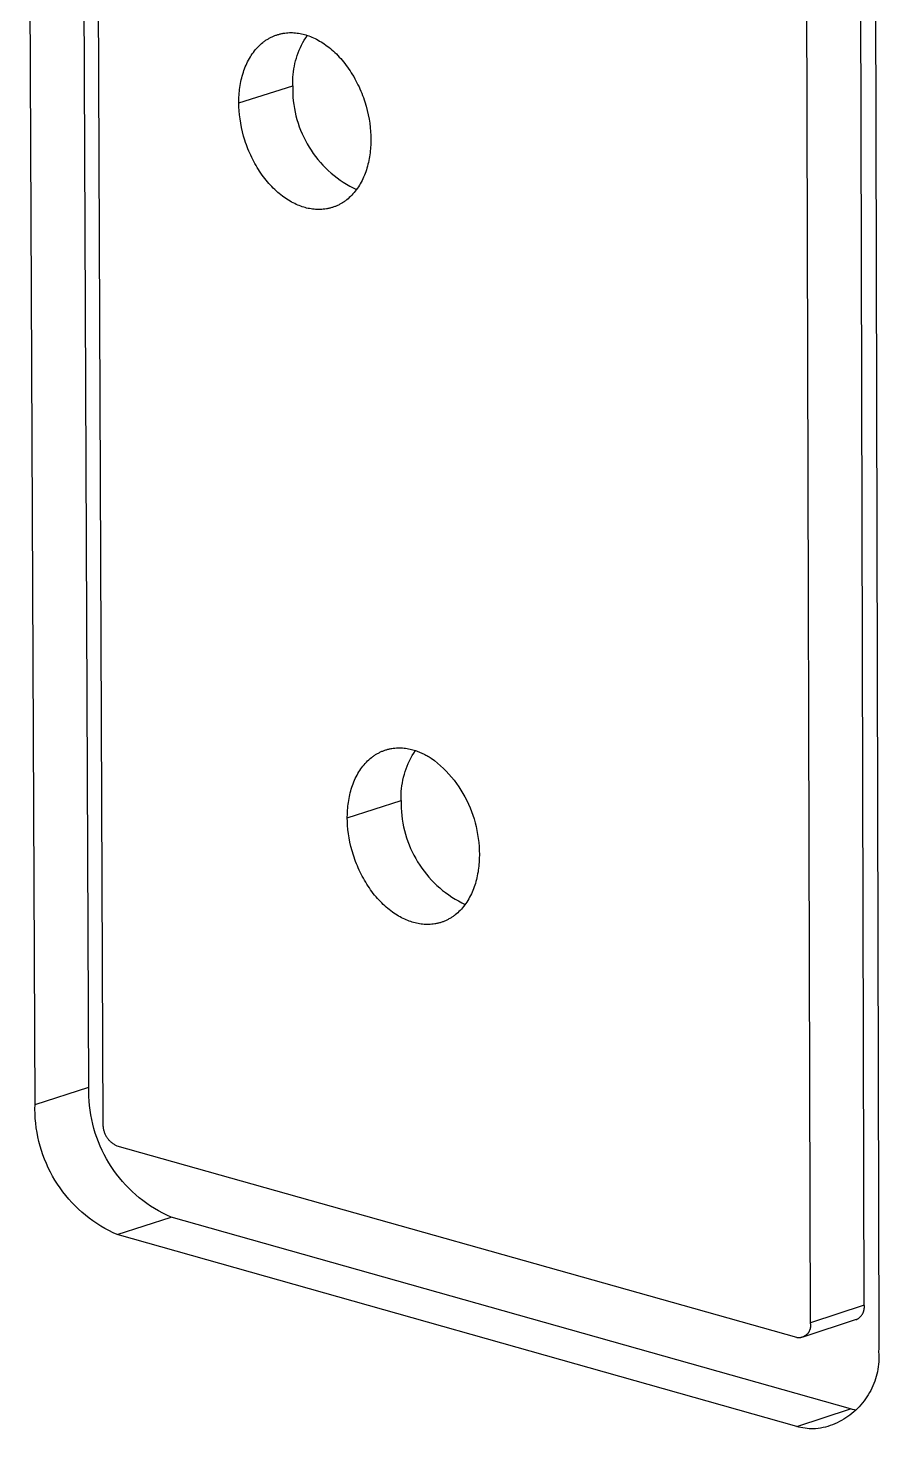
# Model space of a CAD drawing. Header units: millimetres. Extents: x 0 to 4030, y -54 to 2762.
# Drawn here: x 1079.81 to 1097.43, y 631.11 to 660.12 of the extents above; entities that cross this region are included whole.
import ezdxf

# ---------------------------------------------------------------- set-up
doc = ezdxf.new("R2010")
doc.units = ezdxf.units.MM
doc.header["$MEASUREMENT"] = 0
doc.layers.add('Utwórz2D linie widoczne', color=7, linetype='Continuous', true_color=0x000000)

msp = doc.modelspace()

# ---------------------------------------------------------------- linework, layer by layer
at = {"layer": 'Utwórz2D linie widoczne'}
for p, q in [((1079.953, 637.827), (1079.808, 670.764)), ((1081.068, 638.189), (1080.928, 670.458)), ((1081.218, 670.379), (1081.359, 637.431)), ((1096.01, 633.303), (1095.916, 666.365)), ((1097.124, 633.668), (1097.035, 666.06)), ((1097.338, 665.977), (1097.428, 632.903)), ((1084.568, 659.726), (1084.593, 659.752)), ((1084.593, 659.752), (1084.619, 659.776)), ((1084.619, 659.776), (1084.645, 659.799)), ((1084.645, 659.799), (1084.672, 659.821)), ((1084.672, 659.821), (1084.686, 659.832)), ((1084.686, 659.832), (1084.7, 659.842)), ((1084.7, 659.842), (1084.714, 659.853)), ((1084.714, 659.853), (1084.728, 659.862)), ((1084.728, 659.862), (1084.742, 659.872)), ((1084.742, 659.872), (1084.757, 659.881)), ((1084.757, 659.881), (1084.771, 659.89)), ((1084.771, 659.89), (1084.786, 659.899)), ((1084.786, 659.899), (1084.8, 659.907)), ((1084.8, 659.907), (1084.815, 659.915)), ((1084.815, 659.915), (1084.83, 659.923)), ((1084.83, 659.923), (1084.845, 659.931)), ((1084.845, 659.931), (1084.86, 659.938)), ((1084.86, 659.938), (1084.875, 659.945)), ((1084.875, 659.945), (1084.89, 659.951)), ((1084.89, 659.951), (1084.905, 659.958)), ((1084.905, 659.958), (1084.921, 659.964)), ((1084.921, 659.964), (1084.936, 659.969)), ((1084.936, 659.969), (1084.952, 659.975)), ((1084.952, 659.975), (1084.967, 659.98)), ((1084.967, 659.98), (1084.983, 659.985)), ((1084.983, 659.985), (1084.998, 659.989)), ((1084.998, 659.989), (1085.014, 659.994)), ((1085.014, 659.994), (1085.03, 659.998)), ((1085.03, 659.998), (1085.045, 660.001)), ((1085.045, 660.001), (1085.061, 660.005)), ((1085.061, 660.005), (1085.077, 660.008)), ((1085.077, 660.008), (1085.093, 660.011)), ((1085.093, 660.011), (1085.125, 660.016)), ((1085.125, 660.016), (1085.157, 660.019)), ((1085.157, 660.019), (1085.188, 660.022)), ((1085.188, 660.022), (1085.22, 660.024)), ((1085.22, 660.024), (1085.252, 660.024)), ((1085.252, 660.024), (1085.284, 660.024)), ((1085.284, 660.024), (1085.315, 660.022)), ((1085.315, 660.022), (1085.347, 660.019)), ((1085.347, 660.019), (1085.378, 660.016)), ((1085.378, 660.016), (1085.41, 660.012)), ((1085.41, 660.012), (1085.441, 660.006)), ((1085.441, 660.006), (1085.471, 660)), ((1085.447, 659.715), (1085.472, 659.767)), ((1085.471, 660), (1085.502, 659.993)), ((1085.472, 659.767), (1085.499, 659.819)), ((1085.499, 659.819), (1085.527, 659.87)), ((1085.502, 659.993), (1085.532, 659.985)), ((1085.527, 659.87), (1085.557, 659.919)), ((1085.532, 659.985), (1085.563, 659.976)), ((1085.557, 659.919), (1085.589, 659.968)), ((1085.563, 659.976), (1085.593, 659.966)), ((1085.593, 659.966), (1085.624, 659.956)), ((1085.624, 659.956), (1085.655, 659.944)), ((1085.655, 659.944), (1085.687, 659.931)), ((1085.687, 659.931), (1085.718, 659.917)), ((1085.718, 659.917), (1085.75, 659.902)), ((1085.75, 659.902), (1085.781, 659.886)), ((1085.781, 659.886), (1085.813, 659.869)), ((1085.813, 659.869), (1085.845, 659.851)), ((1085.845, 659.851), (1085.877, 659.832)), ((1085.877, 659.832), (1085.909, 659.812)), ((1085.909, 659.812), (1085.941, 659.791)), ((1085.941, 659.791), (1085.973, 659.768)), ((1085.973, 659.768), (1086.005, 659.745)), ((1084.373, 659.455), (1084.392, 659.489)), ((1084.392, 659.489), (1084.411, 659.521)), ((1084.411, 659.521), (1084.431, 659.553)), ((1084.431, 659.553), (1084.452, 659.584)), ((1084.452, 659.584), (1084.474, 659.615)), ((1084.474, 659.615), (1084.496, 659.644)), ((1084.496, 659.644), (1084.519, 659.672)), ((1084.519, 659.672), (1084.543, 659.7)), ((1084.543, 659.7), (1084.568, 659.726)), ((1085.349, 659.442), (1085.365, 659.498)), ((1085.365, 659.498), (1085.382, 659.553)), ((1085.382, 659.553), (1085.402, 659.608)), ((1085.402, 659.608), (1085.424, 659.662)), ((1085.424, 659.662), (1085.447, 659.715)), ((1086.005, 659.745), (1086.036, 659.72)), ((1086.036, 659.72), (1086.068, 659.695)), ((1086.068, 659.695), (1086.099, 659.668)), ((1086.099, 659.668), (1086.13, 659.64)), ((1086.13, 659.64), (1086.161, 659.612)), ((1086.161, 659.612), (1086.192, 659.582)), ((1086.192, 659.582), (1086.222, 659.551)), ((1086.222, 659.551), (1086.252, 659.519)), ((1086.252, 659.519), (1086.282, 659.486)), ((1086.282, 659.486), (1086.311, 659.453)), ((1084.254, 659.164), (1084.266, 659.203)), ((1084.266, 659.203), (1084.279, 659.24)), ((1084.279, 659.24), (1084.292, 659.277)), ((1084.292, 659.277), (1084.307, 659.314)), ((1084.307, 659.314), (1084.322, 659.35)), ((1084.322, 659.35), (1084.338, 659.386)), ((1084.338, 659.386), (1084.355, 659.421)), ((1084.355, 659.421), (1084.373, 659.455)), ((1085.297, 659.157), (1085.303, 659.215)), ((1085.303, 659.215), (1085.312, 659.272)), ((1085.312, 659.272), (1085.322, 659.329)), ((1085.322, 659.329), (1085.334, 659.386)), ((1085.334, 659.386), (1085.349, 659.442)), ((1086.311, 659.453), (1086.34, 659.418)), ((1086.34, 659.418), (1086.368, 659.383)), ((1086.368, 659.383), (1086.396, 659.346)), ((1086.396, 659.346), (1086.423, 659.309)), ((1086.423, 659.309), (1086.45, 659.271)), ((1086.45, 659.271), (1086.476, 659.233)), ((1086.476, 659.233), (1086.502, 659.193)), ((1086.502, 659.193), (1086.526, 659.153)), ((1084.173, 658.569), (1085.289, 658.925)), ((1084.189, 658.849), (1084.194, 658.889)), ((1084.194, 658.889), (1084.2, 658.929)), ((1084.2, 658.929), (1084.207, 658.969)), ((1084.207, 658.969), (1084.215, 659.009)), ((1084.215, 659.009), (1084.224, 659.048)), ((1084.224, 659.048), (1084.233, 659.087)), ((1084.233, 659.087), (1084.243, 659.126)), ((1084.243, 659.126), (1084.254, 659.164)), ((1085.288, 658.983), (1085.289, 659.041)), ((1085.289, 658.925), (1085.288, 658.983)), ((1085.289, 658.925), (1085.288, 658.847)), ((1085.289, 659.041), (1085.292, 659.099)), ((1085.292, 659.099), (1085.297, 659.157)), ((1086.526, 659.153), (1086.551, 659.113)), ((1086.551, 659.113), (1086.574, 659.071)), ((1086.574, 659.071), (1086.597, 659.029)), ((1086.597, 659.029), (1086.619, 658.987)), ((1086.619, 658.987), (1086.64, 658.944)), ((1086.64, 658.944), (1086.661, 658.901)), ((1086.661, 658.901), (1086.68, 658.858)), ((1084.173, 658.569), (1084.174, 658.649)), ((1084.174, 658.649), (1084.175, 658.689)), ((1084.175, 658.689), (1084.178, 658.729)), ((1084.178, 658.729), (1084.181, 658.769)), ((1084.181, 658.769), (1084.184, 658.809)), ((1084.184, 658.809), (1084.189, 658.849)), ((1085.288, 658.847), (1085.29, 658.768)), ((1085.29, 658.768), (1085.294, 658.69)), ((1085.294, 658.69), (1085.301, 658.612)), ((1085.301, 658.612), (1085.311, 658.534)), ((1086.68, 658.858), (1086.699, 658.814)), ((1086.699, 658.814), (1086.717, 658.77)), ((1086.717, 658.77), (1086.735, 658.725)), ((1086.735, 658.725), (1086.751, 658.681)), ((1086.751, 658.681), (1086.767, 658.636)), ((1086.767, 658.636), (1086.781, 658.591)), ((1086.781, 658.591), (1086.808, 658.501)), ((1084.174, 658.489), (1084.173, 658.569)), ((1084.179, 658.407), (1084.174, 658.489)), ((1084.186, 658.323), (1084.179, 658.407)), ((1084.197, 658.237), (1084.186, 658.323)), ((1085.311, 658.534), (1085.324, 658.456)), ((1085.324, 658.456), (1085.339, 658.379)), ((1085.339, 658.379), (1085.356, 658.302)), ((1085.356, 658.302), (1085.376, 658.227)), ((1086.808, 658.501), (1086.832, 658.412)), ((1086.832, 658.412), (1086.852, 658.323)), ((1086.852, 658.323), (1086.869, 658.235)), ((1084.211, 658.15), (1084.197, 658.237)), ((1084.227, 658.062), (1084.211, 658.15)), ((1084.248, 657.973), (1084.227, 658.062)), ((1085.376, 658.227), (1085.399, 658.151)), ((1085.399, 658.151), (1085.425, 658.077)), ((1085.425, 658.077), (1085.452, 658.004)), ((1086.869, 658.235), (1086.883, 658.147)), ((1086.883, 658.147), (1086.893, 658.062)), ((1086.893, 658.062), (1086.901, 657.978)), ((1084.271, 657.883), (1084.248, 657.973)), ((1084.298, 657.794), (1084.271, 657.883)), ((1084.313, 657.749), (1084.298, 657.794)), ((1084.329, 657.704), (1084.313, 657.749)), ((1085.452, 658.004), (1085.483, 657.931)), ((1085.483, 657.931), (1085.516, 657.86)), ((1085.516, 657.86), (1085.551, 657.79)), ((1085.551, 657.79), (1085.588, 657.721)), ((1085.588, 657.721), (1085.628, 657.653)), ((1086.901, 657.978), (1086.905, 657.895)), ((1086.906, 657.735), (1086.904, 657.695)), ((1086.905, 657.895), (1086.907, 657.815)), ((1086.907, 657.815), (1086.906, 657.735)), ((1084.345, 657.66), (1084.329, 657.704)), ((1084.362, 657.616), (1084.345, 657.66)), ((1084.38, 657.571), (1084.362, 657.616)), ((1084.399, 657.528), (1084.38, 657.571)), ((1084.419, 657.484), (1084.399, 657.528)), ((1084.44, 657.441), (1084.419, 657.484)), ((1084.461, 657.398), (1084.44, 657.441)), ((1085.628, 657.653), (1085.67, 657.587)), ((1085.67, 657.587), (1085.715, 657.522)), ((1085.715, 657.522), (1085.761, 657.459)), ((1085.761, 657.459), (1085.81, 657.397)), ((1086.879, 657.455), (1086.872, 657.415)), ((1086.885, 657.495), (1086.879, 657.455)), ((1086.891, 657.535), (1086.885, 657.495)), ((1086.895, 657.575), (1086.891, 657.535)), ((1086.899, 657.615), (1086.895, 657.575)), ((1086.902, 657.655), (1086.899, 657.615)), ((1086.904, 657.695), (1086.902, 657.655)), ((1084.483, 657.356), (1084.461, 657.398)), ((1084.506, 657.314), (1084.483, 657.356)), ((1084.529, 657.273), (1084.506, 657.314)), ((1084.553, 657.232), (1084.529, 657.273)), ((1084.578, 657.192), (1084.553, 657.232)), ((1084.603, 657.153), (1084.578, 657.192)), ((1084.629, 657.114), (1084.603, 657.153)), ((1085.81, 657.397), (1085.861, 657.337)), ((1085.861, 657.337), (1085.914, 657.279)), ((1085.914, 657.279), (1085.968, 657.223)), ((1085.968, 657.223), (1086.025, 657.168)), ((1086.025, 657.168), (1086.084, 657.116)), ((1086.801, 657.144), (1086.787, 657.107)), ((1086.813, 657.182), (1086.801, 657.144)), ((1086.825, 657.22), (1086.813, 657.182)), ((1086.836, 657.258), (1086.825, 657.22)), ((1086.847, 657.297), (1086.836, 657.258)), ((1086.856, 657.336), (1086.847, 657.297)), ((1086.865, 657.376), (1086.856, 657.336)), ((1086.872, 657.415), (1086.865, 657.376)), ((1084.656, 657.076), (1084.629, 657.114)), ((1084.683, 657.039), (1084.656, 657.076)), ((1084.711, 657.003), (1084.683, 657.039)), ((1084.739, 656.967), (1084.711, 657.003)), ((1084.768, 656.933), (1084.739, 656.967)), ((1084.797, 656.899), (1084.768, 656.933)), ((1084.827, 656.866), (1084.797, 656.899)), ((1084.857, 656.835), (1084.827, 656.866)), ((1086.084, 657.116), (1086.144, 657.065)), ((1086.144, 657.065), (1086.206, 657.017)), ((1086.206, 657.017), (1086.269, 656.971)), ((1086.269, 656.971), (1086.334, 656.927)), ((1086.334, 656.927), (1086.401, 656.885)), ((1086.401, 656.885), (1086.469, 656.845)), ((1086.469, 656.845), (1086.538, 656.808)), ((1086.668, 656.863), (1086.648, 656.831)), ((1086.688, 656.896), (1086.668, 656.863)), ((1086.706, 656.929), (1086.688, 656.896)), ((1086.724, 656.963), (1086.706, 656.929)), ((1086.741, 656.998), (1086.724, 656.963)), ((1086.757, 657.034), (1086.741, 656.998)), ((1086.773, 657.07), (1086.757, 657.034)), ((1086.787, 657.107), (1086.773, 657.07)), ((1084.887, 656.804), (1084.857, 656.835)), ((1084.918, 656.774), (1084.887, 656.804)), ((1084.949, 656.745), (1084.918, 656.774)), ((1084.98, 656.717), (1084.949, 656.745)), ((1085.011, 656.691), (1084.98, 656.717)), ((1085.043, 656.665), (1085.011, 656.691)), ((1085.074, 656.641), (1085.043, 656.665)), ((1085.106, 656.617), (1085.074, 656.641)), ((1085.138, 656.595), (1085.106, 656.617)), ((1085.17, 656.573), (1085.138, 656.595)), ((1085.202, 656.553), (1085.17, 656.573)), ((1086.407, 656.563), (1086.393, 656.552)), ((1086.434, 656.585), (1086.407, 656.563)), ((1086.46, 656.608), (1086.434, 656.585)), ((1086.486, 656.633), (1086.46, 656.608)), ((1086.511, 656.658), (1086.486, 656.633)), ((1086.536, 656.684), (1086.511, 656.658)), ((1086.56, 656.712), (1086.536, 656.684)), ((1086.538, 656.808), (1086.608, 656.773)), ((1086.583, 656.74), (1086.56, 656.712)), ((1086.605, 656.769), (1086.583, 656.74)), ((1086.627, 656.8), (1086.605, 656.769)), ((1086.648, 656.831), (1086.627, 656.8)), ((1085.234, 656.534), (1085.202, 656.553)), ((1085.266, 656.516), (1085.234, 656.534)), ((1085.297, 656.499), (1085.266, 656.516)), ((1085.329, 656.483), (1085.297, 656.499)), ((1085.361, 656.468), (1085.329, 656.483)), ((1085.392, 656.454), (1085.361, 656.468)), ((1085.423, 656.442), (1085.392, 656.454)), ((1085.455, 656.43), (1085.423, 656.442)), ((1085.485, 656.419), (1085.455, 656.43)), ((1085.516, 656.409), (1085.485, 656.419)), ((1085.546, 656.4), (1085.516, 656.409)), ((1085.577, 656.392), (1085.546, 656.4)), ((1085.607, 656.385), (1085.577, 656.392)), ((1085.638, 656.379), (1085.607, 656.385)), ((1085.669, 656.374), (1085.638, 656.379)), ((1085.7, 656.369), (1085.669, 656.374)), ((1085.732, 656.366), (1085.7, 656.369)), ((1085.763, 656.363), (1085.732, 656.366)), ((1085.795, 656.361), (1085.763, 656.363)), ((1085.827, 656.361), (1085.795, 656.361)), ((1085.858, 656.361), (1085.827, 656.361)), ((1085.89, 656.363), (1085.858, 656.361)), ((1085.922, 656.366), (1085.89, 656.363)), ((1085.954, 656.369), (1085.922, 656.366)), ((1085.986, 656.374), (1085.954, 656.369)), ((1086.002, 656.377), (1085.986, 656.374)), ((1086.017, 656.38), (1086.002, 656.377)), ((1086.033, 656.383), (1086.017, 656.38)), ((1086.049, 656.387), (1086.033, 656.383)), ((1086.065, 656.391), (1086.049, 656.387)), ((1086.08, 656.395), (1086.065, 656.391)), ((1086.096, 656.4), (1086.08, 656.395)), ((1086.112, 656.405), (1086.096, 656.4)), ((1086.127, 656.41), (1086.112, 656.405)), ((1086.143, 656.415), (1086.127, 656.41)), ((1086.158, 656.421), (1086.143, 656.415)), ((1086.173, 656.427), (1086.158, 656.421)), ((1086.189, 656.433), (1086.173, 656.427)), ((1086.204, 656.44), (1086.189, 656.433)), ((1086.219, 656.447), (1086.204, 656.44)), ((1086.234, 656.454), (1086.219, 656.447)), ((1086.249, 656.461), (1086.234, 656.454)), ((1086.264, 656.469), (1086.249, 656.461)), ((1086.279, 656.477), (1086.264, 656.469)), ((1086.293, 656.486), (1086.279, 656.477)), ((1086.308, 656.494), (1086.293, 656.486)), ((1086.322, 656.503), (1086.308, 656.494)), ((1086.337, 656.512), (1086.322, 656.503)), ((1086.351, 656.522), (1086.337, 656.512)), ((1086.365, 656.532), (1086.351, 656.522)), ((1086.379, 656.542), (1086.365, 656.532)), ((1086.393, 656.552), (1086.379, 656.542)), ((1086.84, 644.943), (1086.866, 644.967)), ((1086.866, 644.967), (1086.892, 644.99)), ((1086.892, 644.99), (1086.919, 645.012)), ((1086.919, 645.012), (1086.933, 645.023)), ((1086.933, 645.023), (1086.947, 645.033)), ((1086.947, 645.033), (1086.96, 645.043)), ((1086.96, 645.043), (1086.975, 645.053)), ((1086.975, 645.053), (1086.989, 645.063)), ((1086.989, 645.063), (1087.003, 645.072)), ((1087.003, 645.072), (1087.018, 645.081)), ((1087.018, 645.081), (1087.032, 645.089)), ((1087.032, 645.089), (1087.047, 645.097)), ((1087.047, 645.097), (1087.062, 645.105)), ((1087.062, 645.105), (1087.076, 645.113)), ((1087.076, 645.113), (1087.091, 645.121)), ((1087.091, 645.121), (1087.106, 645.128)), ((1087.106, 645.128), (1087.121, 645.135)), ((1087.121, 645.135), (1087.137, 645.141)), ((1087.137, 645.141), (1087.152, 645.147)), ((1087.152, 645.147), (1087.167, 645.153)), ((1087.167, 645.153), (1087.183, 645.159)), ((1087.183, 645.159), (1087.198, 645.164)), ((1087.198, 645.164), (1087.214, 645.169)), ((1087.214, 645.169), (1087.229, 645.174)), ((1087.229, 645.174), (1087.245, 645.179)), ((1087.245, 645.179), (1087.261, 645.183)), ((1087.261, 645.183), (1087.276, 645.187)), ((1087.276, 645.187), (1087.292, 645.19)), ((1087.292, 645.19), (1087.308, 645.194)), ((1087.308, 645.194), (1087.324, 645.197)), ((1087.324, 645.197), (1087.339, 645.2)), ((1087.339, 645.2), (1087.371, 645.204)), ((1087.371, 645.204), (1087.403, 645.208)), ((1087.403, 645.208), (1087.435, 645.21)), ((1087.435, 645.21), (1087.467, 645.212)), ((1087.467, 645.212), (1087.499, 645.212)), ((1087.499, 645.212), (1087.53, 645.211)), ((1087.53, 645.211), (1087.562, 645.21)), ((1087.562, 645.21), (1087.593, 645.207)), ((1087.593, 645.207), (1087.625, 645.203)), ((1087.625, 645.203), (1087.656, 645.199)), ((1087.656, 645.199), (1087.687, 645.193)), ((1087.687, 645.193), (1087.718, 645.187)), ((1087.708, 644.947), (1087.735, 645.001)), ((1087.718, 645.187), (1087.749, 645.18)), ((1087.735, 645.001), (1087.764, 645.054)), ((1087.749, 645.18), (1087.779, 645.172)), ((1087.764, 645.054), (1087.795, 645.106)), ((1087.779, 645.172), (1087.804, 645.164)), ((1087.795, 645.106), (1087.828, 645.157)), ((1087.804, 645.164), (1087.829, 645.157)), ((1087.829, 645.157), (1087.853, 645.148)), ((1087.853, 645.148), (1087.878, 645.139)), ((1087.878, 645.139), (1087.902, 645.13)), ((1087.902, 645.13), (1087.926, 645.12)), ((1087.926, 645.12), (1087.95, 645.11)), ((1087.95, 645.11), (1087.974, 645.099)), ((1087.974, 645.099), (1087.997, 645.088)), ((1087.997, 645.088), (1088.021, 645.076)), ((1088.021, 645.076), (1088.044, 645.064)), ((1088.044, 645.064), (1088.067, 645.052)), ((1088.067, 645.052), (1088.089, 645.039)), ((1088.089, 645.039), (1088.112, 645.026)), ((1088.112, 645.026), (1088.134, 645.012)), ((1088.134, 645.012), (1088.155, 644.998)), ((1088.155, 644.998), (1088.221, 644.948)), ((1086.62, 644.648), (1086.638, 644.682)), ((1086.638, 644.682), (1086.658, 644.714)), ((1086.658, 644.714), (1086.678, 644.746)), ((1086.678, 644.746), (1086.699, 644.777)), ((1086.699, 644.777), (1086.72, 644.807)), ((1086.72, 644.807), (1086.743, 644.836)), ((1086.743, 644.836), (1086.766, 644.864)), ((1086.766, 644.864), (1086.79, 644.892)), ((1086.79, 644.892), (1086.814, 644.918)), ((1086.814, 644.918), (1086.84, 644.943)), ((1087.584, 644.606), (1087.6, 644.665)), ((1087.6, 644.665), (1087.617, 644.723)), ((1087.617, 644.723), (1087.637, 644.78)), ((1087.637, 644.78), (1087.659, 644.836)), ((1087.659, 644.836), (1087.682, 644.892)), ((1087.682, 644.892), (1087.708, 644.947)), ((1088.221, 644.948), (1088.285, 644.896)), ((1088.285, 644.896), (1088.347, 644.842)), ((1088.347, 644.842), (1088.408, 644.786)), ((1088.408, 644.786), (1088.466, 644.728)), ((1088.466, 644.728), (1088.522, 644.667)), ((1088.522, 644.667), (1088.577, 644.605)), ((1086.501, 644.359), (1086.513, 644.397)), ((1086.513, 644.397), (1086.525, 644.434)), ((1086.525, 644.434), (1086.539, 644.471)), ((1086.539, 644.471), (1086.553, 644.508)), ((1086.553, 644.508), (1086.569, 644.544)), ((1086.569, 644.544), (1086.585, 644.579)), ((1086.585, 644.579), (1086.602, 644.614)), ((1086.602, 644.614), (1086.62, 644.648)), ((1087.542, 644.368), (1087.55, 644.428)), ((1087.55, 644.428), (1087.559, 644.488)), ((1087.559, 644.488), (1087.571, 644.547)), ((1087.571, 644.547), (1087.584, 644.606)), ((1088.577, 644.605), (1088.629, 644.542)), ((1088.629, 644.542), (1088.678, 644.476)), ((1088.678, 644.476), (1088.726, 644.409)), ((1088.726, 644.409), (1088.771, 644.34)), ((1086.419, 643.765), (1087.534, 644.126)), ((1086.435, 644.044), (1086.441, 644.084)), ((1086.441, 644.084), (1086.447, 644.124)), ((1086.447, 644.124), (1086.454, 644.164)), ((1086.454, 644.164), (1086.461, 644.203)), ((1086.461, 644.203), (1086.47, 644.243)), ((1086.47, 644.243), (1086.479, 644.282)), ((1086.479, 644.282), (1086.49, 644.32)), ((1086.49, 644.32), (1086.501, 644.359)), ((1087.533, 644.187), (1087.534, 644.247)), ((1087.534, 644.126), (1087.533, 644.187)), ((1087.534, 644.126), (1087.533, 644.047)), ((1087.534, 644.247), (1087.537, 644.308)), ((1087.537, 644.308), (1087.542, 644.368)), ((1088.771, 644.34), (1088.814, 644.269)), ((1088.814, 644.269), (1088.854, 644.197)), ((1088.854, 644.197), (1088.892, 644.124)), ((1088.892, 644.124), (1088.928, 644.05)), ((1086.419, 643.765), (1086.42, 643.845)), ((1086.42, 643.845), (1086.422, 643.885)), ((1086.422, 643.885), (1086.424, 643.925)), ((1086.424, 643.925), (1086.427, 643.964)), ((1086.427, 643.964), (1086.431, 644.004)), ((1086.431, 644.004), (1086.435, 644.044)), ((1087.533, 644.047), (1087.535, 643.969)), ((1087.535, 643.969), (1087.539, 643.89)), ((1087.539, 643.89), (1087.546, 643.812)), ((1087.546, 643.812), (1087.556, 643.733)), ((1088.928, 644.05), (1088.961, 643.974)), ((1088.961, 643.974), (1088.991, 643.897)), ((1088.991, 643.897), (1089.018, 643.82)), ((1089.018, 643.82), (1089.043, 643.741)), ((1086.421, 643.685), (1086.419, 643.765)), ((1086.425, 643.603), (1086.421, 643.685)), ((1086.433, 643.519), (1086.425, 643.603)), ((1086.443, 643.434), (1086.433, 643.519)), ((1087.556, 643.733), (1087.569, 643.656)), ((1087.569, 643.656), (1087.584, 643.578)), ((1087.584, 643.578), (1087.602, 643.502)), ((1087.602, 643.502), (1087.622, 643.426)), ((1089.043, 643.741), (1089.065, 643.662)), ((1089.065, 643.662), (1089.085, 643.582)), ((1089.085, 643.582), (1089.101, 643.501)), ((1089.101, 643.501), (1089.115, 643.42)), ((1086.457, 643.347), (1086.443, 643.434)), ((1086.474, 643.259), (1086.457, 643.347)), ((1086.494, 643.17), (1086.474, 643.259)), ((1087.622, 643.426), (1087.645, 643.35)), ((1087.645, 643.35), (1087.67, 643.276)), ((1087.67, 643.276), (1087.698, 643.202)), ((1089.115, 643.42), (1089.128, 643.336)), ((1089.128, 643.336), (1089.139, 643.253)), ((1089.139, 643.253), (1089.146, 643.169)), ((1086.518, 643.081), (1086.494, 643.17)), ((1086.545, 642.991), (1086.518, 643.081)), ((1086.559, 642.946), (1086.545, 642.991)), ((1086.575, 642.902), (1086.559, 642.946)), ((1087.698, 643.202), (1087.729, 643.129)), ((1087.729, 643.129), (1087.762, 643.058)), ((1087.762, 643.058), (1087.797, 642.988)), ((1087.797, 642.988), (1087.835, 642.918)), ((1089.146, 643.169), (1089.151, 643.085)), ((1089.152, 642.921), (1089.15, 642.881)), ((1089.151, 643.085), (1089.153, 643.001)), ((1089.153, 643.001), (1089.152, 642.921)), ((1086.591, 642.857), (1086.575, 642.902)), ((1086.609, 642.813), (1086.591, 642.857)), ((1086.627, 642.769), (1086.609, 642.813)), ((1086.645, 642.725), (1086.627, 642.769)), ((1086.665, 642.681), (1086.645, 642.725)), ((1086.686, 642.638), (1086.665, 642.681)), ((1086.707, 642.596), (1086.686, 642.638)), ((1087.835, 642.918), (1087.875, 642.851)), ((1087.875, 642.851), (1087.918, 642.784)), ((1087.918, 642.784), (1087.962, 642.719)), ((1087.962, 642.719), (1088.009, 642.656)), ((1088.009, 642.656), (1088.058, 642.594)), ((1089.125, 642.642), (1089.118, 642.602)), ((1089.131, 642.682), (1089.125, 642.642)), ((1089.136, 642.722), (1089.131, 642.682)), ((1089.141, 642.762), (1089.136, 642.722)), ((1089.145, 642.802), (1089.141, 642.762)), ((1089.148, 642.842), (1089.145, 642.802)), ((1089.15, 642.881), (1089.148, 642.842)), ((1086.729, 642.553), (1086.707, 642.596)), ((1086.752, 642.511), (1086.729, 642.553)), ((1086.775, 642.47), (1086.752, 642.511)), ((1086.799, 642.43), (1086.775, 642.47)), ((1086.824, 642.389), (1086.799, 642.43)), ((1086.849, 642.35), (1086.824, 642.389)), ((1086.875, 642.311), (1086.849, 642.35)), ((1088.058, 642.594), (1088.109, 642.534)), ((1088.109, 642.534), (1088.162, 642.476)), ((1088.162, 642.476), (1088.217, 642.42)), ((1088.217, 642.42), (1088.274, 642.365)), ((1088.274, 642.365), (1088.333, 642.313)), ((1089.059, 642.369), (1089.046, 642.332)), ((1089.071, 642.407), (1089.059, 642.369)), ((1089.082, 642.446), (1089.071, 642.407)), ((1089.092, 642.484), (1089.082, 642.446)), ((1089.102, 642.523), (1089.092, 642.484)), ((1089.11, 642.563), (1089.102, 642.523)), ((1089.118, 642.602), (1089.11, 642.563)), ((1086.902, 642.273), (1086.875, 642.311)), ((1086.929, 642.236), (1086.902, 642.273)), ((1086.957, 642.2), (1086.929, 642.236)), ((1086.985, 642.164), (1086.957, 642.2)), ((1087.014, 642.13), (1086.985, 642.164)), ((1087.043, 642.096), (1087.014, 642.13)), ((1087.073, 642.063), (1087.043, 642.096)), ((1087.103, 642.031), (1087.073, 642.063)), ((1088.333, 642.313), (1088.393, 642.262)), ((1088.393, 642.262), (1088.455, 642.214)), ((1088.455, 642.214), (1088.519, 642.168)), ((1088.519, 642.168), (1088.585, 642.124)), ((1088.585, 642.124), (1088.651, 642.082)), ((1088.651, 642.082), (1088.72, 642.043)), ((1088.914, 642.052), (1088.894, 642.02)), ((1088.933, 642.084), (1088.914, 642.052)), ((1088.952, 642.118), (1088.933, 642.084)), ((1088.97, 642.152), (1088.952, 642.118)), ((1088.987, 642.187), (1088.97, 642.152)), ((1089.003, 642.222), (1088.987, 642.187)), ((1089.018, 642.258), (1089.003, 642.222)), ((1089.033, 642.295), (1089.018, 642.258)), ((1089.046, 642.332), (1089.033, 642.295)), ((1087.133, 642.001), (1087.103, 642.031)), ((1087.164, 641.971), (1087.133, 642.001)), ((1087.195, 641.942), (1087.164, 641.971)), ((1087.226, 641.914), (1087.195, 641.942)), ((1087.257, 641.887), (1087.226, 641.914)), ((1087.289, 641.862), (1087.257, 641.887)), ((1087.32, 641.837), (1087.289, 641.862)), ((1087.352, 641.813), (1087.32, 641.837)), ((1087.384, 641.791), (1087.352, 641.813)), ((1087.416, 641.77), (1087.384, 641.791)), ((1087.448, 641.749), (1087.416, 641.77)), ((1088.679, 641.776), (1088.652, 641.754)), ((1088.706, 641.799), (1088.679, 641.776)), ((1088.731, 641.823), (1088.706, 641.799)), ((1088.72, 642.043), (1088.789, 642.006)), ((1088.757, 641.848), (1088.731, 641.823)), ((1088.781, 641.874), (1088.757, 641.848)), ((1088.805, 641.902), (1088.781, 641.874)), ((1088.789, 642.006), (1088.86, 641.971)), ((1088.828, 641.93), (1088.805, 641.902)), ((1088.851, 641.959), (1088.828, 641.93)), ((1088.873, 641.989), (1088.851, 641.959)), ((1088.894, 642.02), (1088.873, 641.989)), ((1087.48, 641.73), (1087.448, 641.749)), ((1087.511, 641.712), (1087.48, 641.73)), ((1087.543, 641.695), (1087.511, 641.712)), ((1087.575, 641.679), (1087.543, 641.695)), ((1087.607, 641.664), (1087.575, 641.679)), ((1087.638, 641.65), (1087.607, 641.664)), ((1087.669, 641.637), (1087.638, 641.65)), ((1087.7, 641.625), (1087.669, 641.637)), ((1087.731, 641.614), (1087.7, 641.625)), ((1087.762, 641.604), (1087.731, 641.614)), ((1087.792, 641.595), (1087.762, 641.604)), ((1087.822, 641.587), (1087.792, 641.595)), ((1087.853, 641.58), (1087.822, 641.587)), ((1087.884, 641.574), (1087.853, 641.58)), ((1087.915, 641.568), (1087.884, 641.574)), ((1087.946, 641.563), (1087.915, 641.568)), ((1087.977, 641.56), (1087.946, 641.563)), ((1088.009, 641.557), (1087.977, 641.56)), ((1088.041, 641.555), (1088.009, 641.557)), ((1088.072, 641.555), (1088.041, 641.555)), ((1088.104, 641.555), (1088.072, 641.555)), ((1088.136, 641.556), (1088.104, 641.555)), ((1088.168, 641.559), (1088.136, 641.556)), ((1088.2, 641.562), (1088.168, 641.559)), ((1088.231, 641.567), (1088.2, 641.562)), ((1088.247, 641.57), (1088.231, 641.567)), ((1088.263, 641.573), (1088.247, 641.57)), ((1088.279, 641.576), (1088.263, 641.573)), ((1088.295, 641.58), (1088.279, 641.576)), ((1088.31, 641.584), (1088.295, 641.58)), ((1088.326, 641.588), (1088.31, 641.584)), ((1088.342, 641.592), (1088.326, 641.588)), ((1088.357, 641.597), (1088.342, 641.592)), ((1088.373, 641.602), (1088.357, 641.597)), ((1088.388, 641.608), (1088.373, 641.602)), ((1088.404, 641.613), (1088.388, 641.608)), ((1088.419, 641.619), (1088.404, 641.613)), ((1088.434, 641.625), (1088.419, 641.619)), ((1088.45, 641.632), (1088.434, 641.625)), ((1088.465, 641.639), (1088.45, 641.632)), ((1088.48, 641.646), (1088.465, 641.639)), ((1088.495, 641.653), (1088.48, 641.646)), ((1088.509, 641.661), (1088.495, 641.653)), ((1088.524, 641.669), (1088.509, 641.661)), ((1088.539, 641.677), (1088.524, 641.669)), ((1088.553, 641.686), (1088.539, 641.677)), ((1088.568, 641.695), (1088.553, 641.686)), ((1088.582, 641.704), (1088.568, 641.695)), ((1088.596, 641.713), (1088.582, 641.704)), ((1088.611, 641.723), (1088.596, 641.713)), ((1088.625, 641.733), (1088.611, 641.723)), ((1088.638, 641.743), (1088.625, 641.733)), ((1088.652, 641.754), (1088.638, 641.743)), ((1079.953, 637.827), (1081.068, 638.189)), ((1081.066, 638.093), (1081.068, 638.189)), ((1081.068, 637.996), (1081.066, 638.093)), ((1081.073, 637.899), (1081.068, 637.996)), ((1079.952, 637.731), (1079.953, 637.827)), ((1079.954, 637.634), (1079.952, 637.731)), ((1081.081, 637.803), (1081.073, 637.899)), ((1081.093, 637.707), (1081.081, 637.803)), ((1081.108, 637.612), (1081.093, 637.707)), ((1079.959, 637.538), (1079.954, 637.634)), ((1079.967, 637.441), (1079.959, 637.538)), ((1079.979, 637.345), (1079.967, 637.441)), ((1081.126, 637.517), (1081.108, 637.612)), ((1081.147, 637.422), (1081.126, 637.517)), ((1081.172, 637.329), (1081.147, 637.422)), ((1081.359, 637.431), (1081.358, 637.415)), ((1081.358, 637.415), (1081.359, 637.399)), ((1079.994, 637.25), (1079.979, 637.345)), ((1080.012, 637.155), (1079.994, 637.25)), ((1080.033, 637.06), (1080.012, 637.155)), ((1081.2, 637.236), (1081.172, 637.329)), ((1081.231, 637.145), (1081.2, 637.236)), ((1081.265, 637.054), (1081.231, 637.145)), ((1081.359, 637.399), (1081.36, 637.382)), ((1081.36, 637.382), (1081.361, 637.366)), ((1081.361, 637.366), (1081.363, 637.349)), ((1081.363, 637.349), (1081.366, 637.333)), ((1081.366, 637.333), (1081.369, 637.317)), ((1081.369, 637.317), (1081.372, 637.301)), ((1081.372, 637.301), (1081.376, 637.285)), ((1081.376, 637.285), (1081.381, 637.269)), ((1081.381, 637.269), (1081.386, 637.254)), ((1081.386, 637.254), (1081.392, 637.238)), ((1081.392, 637.238), (1081.399, 637.223)), ((1081.399, 637.223), (1081.405, 637.208)), ((1081.405, 637.208), (1081.413, 637.193)), ((1081.413, 637.193), (1081.42, 637.179)), ((1081.42, 637.179), (1081.429, 637.165)), ((1081.429, 637.165), (1081.438, 637.151)), ((1081.438, 637.151), (1081.447, 637.137)), ((1081.447, 637.137), (1081.457, 637.124)), ((1081.457, 637.124), (1081.467, 637.111)), ((1080.058, 636.967), (1080.033, 637.06)), ((1080.086, 636.874), (1080.058, 636.967)), ((1080.116, 636.782), (1080.086, 636.874)), ((1081.302, 636.965), (1081.265, 637.054)), ((1081.342, 636.877), (1081.302, 636.965)), ((1081.385, 636.79), (1081.342, 636.877)), ((1081.467, 637.111), (1081.477, 637.098)), ((1081.477, 637.098), (1081.488, 637.086)), ((1081.488, 637.086), (1081.5, 637.074)), ((1081.5, 637.074), (1081.512, 637.063)), ((1081.512, 637.063), (1081.524, 637.052)), ((1081.524, 637.052), (1081.536, 637.041)), ((1081.536, 637.041), (1081.549, 637.031)), ((1081.549, 637.031), (1081.563, 637.021)), ((1081.563, 637.021), (1081.576, 637.012)), ((1081.576, 637.012), (1081.59, 637.003)), ((1081.59, 637.003), (1081.604, 636.995)), ((1081.604, 636.995), (1081.619, 636.987)), ((1081.619, 636.987), (1081.633, 636.98)), ((1081.633, 636.98), (1081.648, 636.973)), ((1081.648, 636.973), (1095.721, 633.006)), ((1080.15, 636.692), (1080.116, 636.782)), ((1080.187, 636.603), (1080.15, 636.692)), ((1080.227, 636.515), (1080.187, 636.603)), ((1081.431, 636.705), (1081.385, 636.79)), ((1081.479, 636.622), (1081.431, 636.705)), ((1081.531, 636.54), (1081.479, 636.622)), ((1081.585, 636.46), (1081.531, 636.54)), ((1080.271, 636.428), (1080.227, 636.515)), ((1080.316, 636.343), (1080.271, 636.428)), ((1080.365, 636.259), (1080.316, 636.343)), ((1080.417, 636.178), (1080.365, 636.259)), ((1081.643, 636.382), (1081.585, 636.46)), ((1081.702, 636.306), (1081.643, 636.382)), ((1081.765, 636.232), (1081.702, 636.306)), ((1080.471, 636.098), (1080.417, 636.178)), ((1080.528, 636.02), (1080.471, 636.098)), ((1080.588, 635.943), (1080.528, 636.02)), ((1081.829, 636.16), (1081.765, 636.232)), ((1081.896, 636.091), (1081.829, 636.16)), ((1081.966, 636.023), (1081.896, 636.091)), ((1082.038, 635.958), (1081.966, 636.023)), ((1082.112, 635.896), (1082.038, 635.958)), ((1080.65, 635.869), (1080.588, 635.943)), ((1080.715, 635.798), (1080.65, 635.869)), ((1080.782, 635.728), (1080.715, 635.798)), ((1080.852, 635.661), (1080.782, 635.728)), ((1082.188, 635.836), (1082.112, 635.896)), ((1082.266, 635.779), (1082.188, 635.836)), ((1082.345, 635.725), (1082.266, 635.779)), ((1082.427, 635.673), (1082.345, 635.725)), ((1082.511, 635.624), (1082.427, 635.673)), ((1080.924, 635.596), (1080.852, 635.661)), ((1080.998, 635.534), (1080.924, 635.596)), ((1081.074, 635.474), (1080.998, 635.534)), ((1081.152, 635.417), (1081.074, 635.474)), ((1081.231, 635.362), (1081.152, 635.417)), ((1081.656, 635.132), (1082.77, 635.495)), ((1082.596, 635.578), (1082.511, 635.624)), ((1082.682, 635.535), (1082.596, 635.578)), ((1082.77, 635.495), (1082.682, 635.535)), ((1096.84, 631.524), (1082.77, 635.495)), ((1081.313, 635.31), (1081.231, 635.362)), ((1081.397, 635.261), (1081.313, 635.31)), ((1081.482, 635.215), (1081.397, 635.261)), ((1081.568, 635.172), (1081.482, 635.215)), ((1081.656, 635.132), (1081.568, 635.172)), ((1095.726, 631.159), (1081.656, 635.132)), ((1097.124, 633.668), (1096.01, 633.303)), ((1097.125, 633.658), (1097.124, 633.668)), ((1097.125, 633.648), (1097.125, 633.658)), ((1097.125, 633.637), (1097.125, 633.648)), ((1097.125, 633.627), (1097.125, 633.637)), ((1096.957, 633.372), (1095.854, 633.01)), ((1096.957, 633.372), (1096.966, 633.376)), ((1096.966, 633.376), (1096.975, 633.381)), ((1096.975, 633.381), (1096.984, 633.386)), ((1096.984, 633.386), (1096.992, 633.391)), ((1096.992, 633.391), (1097.001, 633.397)), ((1097.001, 633.397), (1097.009, 633.403)), ((1097.009, 633.403), (1097.017, 633.409)), ((1097.017, 633.409), (1097.025, 633.416)), ((1097.025, 633.416), (1097.032, 633.422)), ((1097.032, 633.422), (1097.039, 633.429)), ((1097.039, 633.429), (1097.046, 633.436)), ((1097.046, 633.436), (1097.053, 633.444)), ((1097.053, 633.444), (1097.06, 633.452)), ((1097.06, 633.452), (1097.066, 633.459)), ((1097.066, 633.459), (1097.072, 633.468)), ((1097.072, 633.468), (1097.078, 633.476)), ((1097.078, 633.476), (1097.083, 633.484)), ((1097.083, 633.484), (1097.088, 633.493)), ((1097.088, 633.493), (1097.093, 633.502)), ((1097.093, 633.502), (1097.097, 633.511)), ((1097.097, 633.511), (1097.101, 633.52)), ((1097.101, 633.52), (1097.105, 633.529)), ((1097.105, 633.529), (1097.109, 633.539)), ((1097.109, 633.539), (1097.112, 633.548)), ((1097.112, 633.548), (1097.115, 633.558)), ((1097.115, 633.558), (1097.117, 633.568)), ((1097.117, 633.568), (1097.12, 633.577)), ((1097.12, 633.577), (1097.121, 633.587)), ((1097.121, 633.587), (1097.123, 633.597)), ((1097.123, 633.597), (1097.124, 633.607)), ((1097.124, 633.607), (1097.125, 633.617)), ((1097.125, 633.617), (1097.125, 633.627)), ((1095.916, 633.051), (1095.923, 633.057)), ((1095.923, 633.057), (1095.93, 633.062)), ((1095.93, 633.062), (1095.936, 633.068)), ((1095.936, 633.068), (1095.942, 633.074)), ((1095.942, 633.074), (1095.948, 633.08)), ((1095.948, 633.08), (1095.954, 633.086)), ((1095.954, 633.086), (1095.96, 633.093)), ((1095.96, 633.093), (1095.965, 633.1)), ((1095.965, 633.1), (1095.97, 633.106)), ((1095.97, 633.106), (1095.975, 633.114)), ((1095.975, 633.114), (1095.979, 633.121)), ((1095.979, 633.121), (1095.984, 633.128)), ((1095.984, 633.128), (1095.988, 633.136)), ((1095.988, 633.136), (1095.992, 633.143)), ((1095.992, 633.143), (1095.995, 633.151)), ((1095.995, 633.151), (1095.999, 633.159)), ((1095.999, 633.159), (1096.002, 633.167)), ((1096.002, 633.167), (1096.004, 633.175)), ((1096.004, 633.175), (1096.007, 633.184)), ((1096.007, 633.184), (1096.009, 633.192)), ((1096.009, 633.192), (1096.011, 633.2)), ((1096.012, 633.294), (1096.01, 633.303)), ((1096.011, 633.2), (1096.012, 633.209)), ((1096.013, 633.286), (1096.012, 633.294)), ((1096.012, 633.209), (1096.014, 633.217)), ((1096.014, 633.277), (1096.013, 633.286)), ((1096.015, 633.269), (1096.014, 633.277)), ((1096.014, 633.217), (1096.015, 633.226)), ((1096.016, 633.26), (1096.015, 633.269)), ((1096.015, 633.234), (1096.016, 633.243)), ((1096.015, 633.226), (1096.015, 633.234)), ((1096.016, 633.252), (1096.016, 633.26)), ((1096.016, 633.243), (1096.016, 633.252)), ((1095.721, 633.006), (1095.73, 633.005)), ((1095.73, 633.005), (1095.738, 633.003)), ((1095.738, 633.003), (1095.747, 633.003)), ((1095.747, 633.003), (1095.755, 633.002)), ((1095.755, 633.002), (1095.764, 633.002)), ((1095.764, 633.002), (1095.772, 633.002)), ((1095.772, 633.002), (1095.781, 633.002)), ((1095.781, 633.002), (1095.79, 633.003)), ((1095.79, 633.003), (1095.798, 633.004)), ((1095.798, 633.004), (1095.807, 633.005)), ((1095.807, 633.005), (1095.815, 633.006)), ((1095.815, 633.006), (1095.823, 633.008)), ((1095.823, 633.008), (1095.832, 633.01)), ((1095.832, 633.01), (1095.84, 633.013)), ((1095.84, 633.013), (1095.848, 633.015)), ((1095.848, 633.015), (1095.856, 633.018)), ((1095.856, 633.018), (1095.864, 633.021)), ((1095.864, 633.021), (1095.872, 633.025)), ((1095.872, 633.025), (1095.88, 633.029)), ((1095.88, 633.029), (1095.887, 633.033)), ((1095.887, 633.033), (1095.895, 633.037)), ((1095.895, 633.037), (1095.902, 633.041)), ((1095.902, 633.041), (1095.909, 633.046)), ((1095.909, 633.046), (1095.916, 633.051)), ((1097.425, 632.771), (1097.421, 632.705)), ((1097.427, 632.837), (1097.425, 632.771)), ((1097.428, 632.903), (1097.427, 632.837)), ((1097.422, 632.498), (1097.418, 632.447)), ((1097.421, 632.705), (1097.424, 632.653)), ((1097.425, 632.55), (1097.422, 632.498)), ((1097.424, 632.653), (1097.425, 632.602)), ((1097.425, 632.602), (1097.425, 632.55)), ((1097.37, 632.193), (1097.356, 632.144)), ((1097.383, 632.243), (1097.37, 632.193)), ((1097.395, 632.294), (1097.383, 632.243)), ((1097.404, 632.344), (1097.395, 632.294)), ((1097.412, 632.396), (1097.404, 632.344)), ((1097.418, 632.447), (1097.412, 632.396)), ((1097.257, 631.905), (1097.232, 631.86)), ((1097.28, 631.951), (1097.257, 631.905)), ((1097.301, 631.998), (1097.28, 631.951)), ((1097.321, 632.046), (1097.301, 631.998)), ((1097.339, 632.095), (1097.321, 632.046)), ((1097.356, 632.144), (1097.339, 632.095)), ((1097.054, 631.607), (1097.019, 631.569)), ((1097.087, 631.646), (1097.054, 631.607)), ((1097.119, 631.687), (1097.087, 631.646)), ((1097.15, 631.729), (1097.119, 631.687)), ((1097.179, 631.771), (1097.15, 631.729)), ((1097.206, 631.815), (1097.179, 631.771)), ((1097.232, 631.86), (1097.206, 631.815)), ((1095.726, 631.159), (1096.84, 631.524)), ((1096.742, 631.337), (1096.698, 631.31)), ((1096.785, 631.366), (1096.742, 631.337)), ((1096.827, 631.396), (1096.785, 631.366)), ((1096.867, 631.428), (1096.827, 631.396)), ((1096.878, 631.514), (1096.84, 631.524)), ((1096.907, 631.461), (1096.867, 631.428)), ((1096.918, 631.505), (1096.878, 631.514)), ((1096.946, 631.496), (1096.907, 631.461)), ((1096.957, 631.496), (1096.918, 631.505)), ((1096.983, 631.532), (1096.946, 631.496)), ((1097.019, 631.569), (1096.983, 631.532)), ((1095.769, 631.147), (1095.726, 631.159)), ((1095.811, 631.137), (1095.769, 631.147)), ((1095.854, 631.129), (1095.811, 631.137)), ((1095.898, 631.121), (1095.854, 631.129)), ((1095.941, 631.116), (1095.898, 631.121)), ((1095.985, 631.111), (1095.941, 631.116)), ((1096.029, 631.109), (1095.985, 631.111)), ((1096.072, 631.107), (1096.029, 631.109)), ((1096.116, 631.107), (1096.072, 631.107)), ((1096.167, 631.115), (1096.116, 631.107)), ((1096.218, 631.124), (1096.167, 631.115)), ((1096.269, 631.135), (1096.218, 631.124)), ((1096.319, 631.148), (1096.269, 631.135)), ((1096.369, 631.162), (1096.319, 631.148)), ((1096.418, 631.178), (1096.369, 631.162)), ((1096.466, 631.196), (1096.418, 631.178)), ((1096.514, 631.216), (1096.466, 631.196)), ((1096.561, 631.237), (1096.514, 631.216)), ((1096.608, 631.259), (1096.561, 631.237)), ((1096.653, 631.284), (1096.608, 631.259)), ((1096.698, 631.31), (1096.653, 631.284))]:
    msp.add_line(p, q, dxfattribs=at)

doc.saveas('drawing.dxf')
